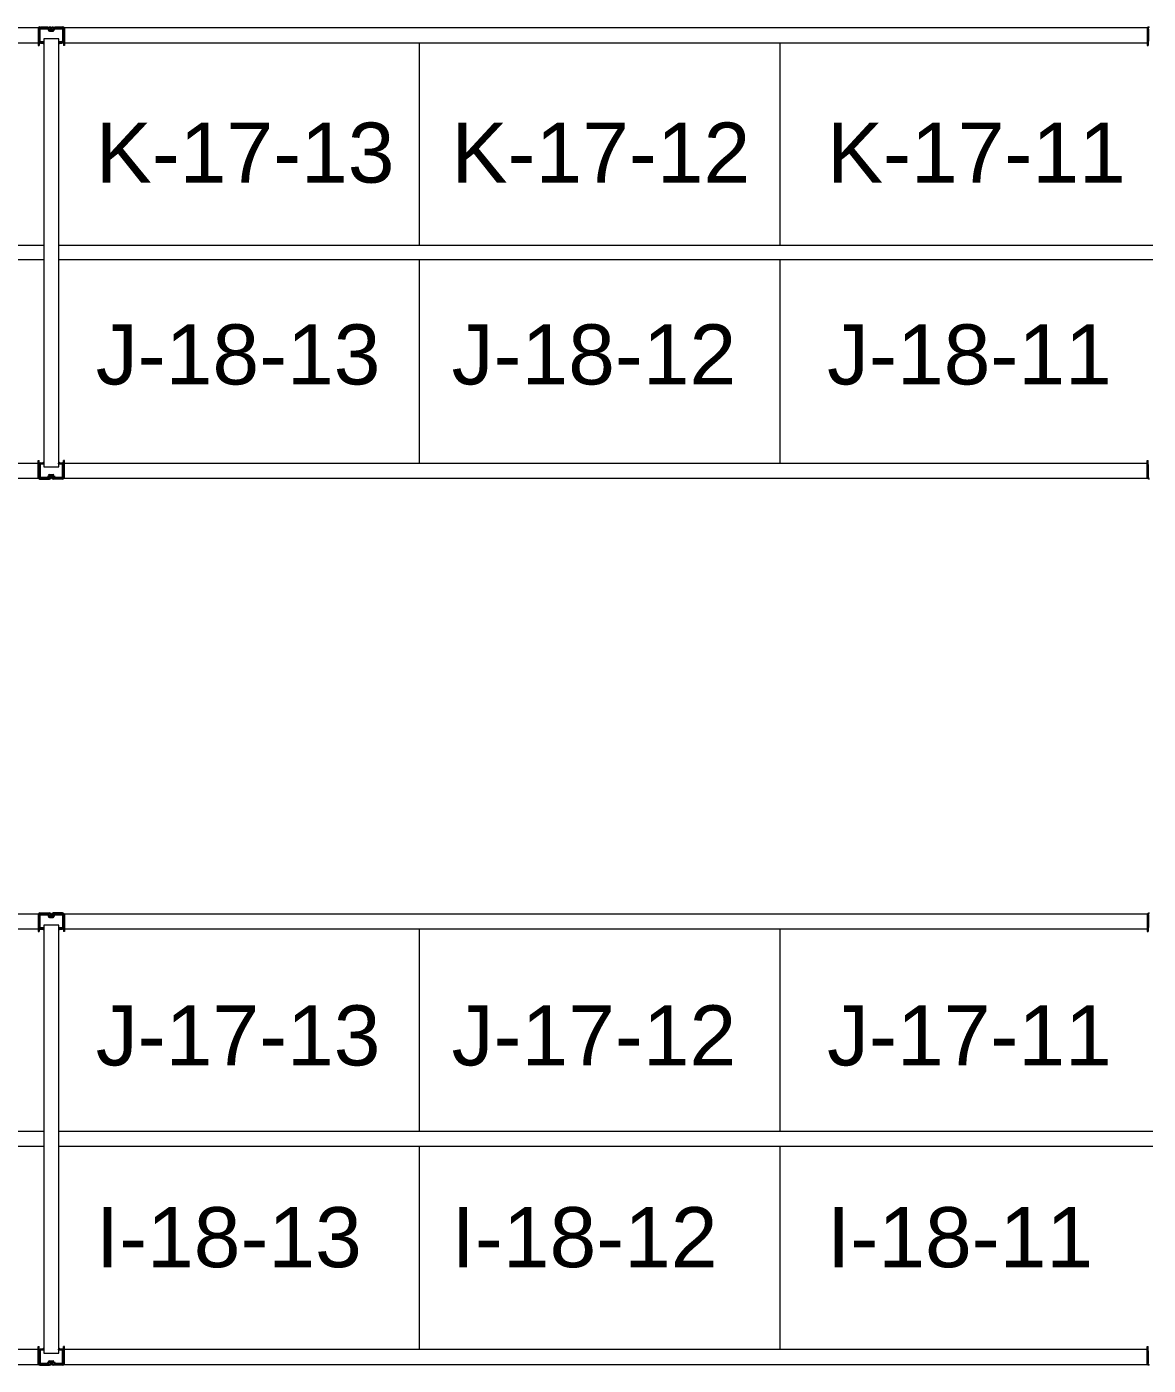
# Model space of a CAD drawing. Header units: inches. Extents: x 2743 to 10591, y -1604 to 5792.
# Drawn here: x 3416.1 to 3565.3, y 4339.9 to 4518.1 of the extents above; entities that cross this region are included whole.
import ezdxf

# ---------------------------------------------------------------- set-up
doc = ezdxf.new("R2010")
doc.units = ezdxf.units.IN
doc.header["$LTSCALE"] = 0.1875
doc.header["$MEASUREMENT"] = 0
for name, color, linetype, lineweight in [('22 Dimension', 7, 'Continuous', 5), ('32 Echelle', 160, 'Continuous', 15), ('33 Poutre', 30, 'Continuous', 15)]:
    doc.layers.add(name, color=color, linetype=linetype, lineweight=lineweight)
doc.styles.add('arial', font='')
doc.styles.get('arial').set_extended_font_data('Arial')

msp = doc.modelspace()

# ---------------------------------------------------------------- hatches: boundary and pattern name
at = {"layer": '32 Echelle'}
for points in [[(3418.33382, 4515.81503), (3418.33382, 4516.00253), (3418.14632, 4516.00253)], [(3418.33382, 4515.81503), (3418.33382, 4516.00253), (3418.14632, 4516.00253)], [(3420.33382, 4515.81503), (3420.33382, 4516.00253), (3420.52132, 4516.00253)], [(3420.33382, 4515.81503), (3420.33382, 4516.00253), (3420.52132, 4516.00253)], [(3418.33382, 4460.19003), (3418.33382, 4460.00253), (3418.14632, 4460.00253)], [(3418.33382, 4460.19003), (3418.33382, 4460.00253), (3418.14632, 4460.00253)], [(3420.33382, 4460.19003), (3420.33382, 4460.00253), (3420.52132, 4460.00253)], [(3420.33382, 4460.19003), (3420.33382, 4460.00253), (3420.52132, 4460.00253)], [(3418.33382, 4397.81503), (3418.33382, 4398.00253), (3418.14632, 4398.00253)], [(3418.33382, 4397.81503), (3418.33382, 4398.00253), (3418.14632, 4398.00253)], [(3420.33382, 4397.81503), (3420.33382, 4398.00253), (3420.52132, 4398.00253)], [(3420.33382, 4397.81503), (3420.33382, 4398.00253), (3420.52132, 4398.00253)], [(3418.33382, 4342.19003), (3418.33382, 4342.00253), (3418.14632, 4342.00253)], [(3418.33382, 4342.19003), (3418.33382, 4342.00253), (3418.14632, 4342.00253)], [(3420.33382, 4342.19003), (3420.33382, 4342.00253), (3420.52132, 4342.00253)], [(3420.33382, 4342.19003), (3420.33382, 4342.00253), (3420.52132, 4342.00253)]]:
    msp.add_hatch(color=256, dxfattribs=at).paths.add_polyline_path(points)

# ---------------------------------------------------------------- linework, layer by layer
at = {"layer": '22 Dimension'}
for p, q in [((3468.33382, 4489.00253), (3468.33382, 4516.00253)), ((3516.33382, 4489.00253), (3516.33382, 4516.00253)), ((3418.33382, 4489.00253), (3272.70882, 4489.00253)), ((3565.95882, 4489.00253), (3420.33382, 4489.00253)), ((3418.33382, 4487.08616), (3272.70882, 4487.08616)), ((3565.95882, 4487.08616), (3420.33382, 4487.08616)), ((3468.33382, 4460.00253), (3468.33382, 4487.08616)), ((3516.33382, 4460.00253), (3516.33382, 4487.08616)), ((3468.33382, 4371.00253), (3468.33382, 4398.00253)), ((3516.33382, 4371.00253), (3516.33382, 4398.00253)), ((3418.33382, 4371.00253), (3272.70882, 4371.00253)), ((3565.95882, 4371.00253), (3420.33382, 4371.00253)), ((3418.33382, 4369.00253), (3272.70882, 4369.00253)), ((3565.95882, 4369.00253), (3420.33382, 4369.00253)), ((3468.33382, 4342.00253), (3468.33382, 4369.00253)), ((3516.33382, 4342.00253), (3516.33382, 4369.00253))]:
    msp.add_line(p, q, dxfattribs=at)
at = {"layer": '32 Echelle', "linetype": 'Continuous', "lineweight": 25}
for p, q in [((3417.70886, 4517.81878), (3417.70886, 4516.18628)), ((3417.70886, 4517.81878), (3417.70886, 4516.18628)), ((3417.79886, 4516.18628), (3417.79886, 4517.81878)), ((3417.79886, 4516.18628), (3417.79886, 4517.81878)), ((3418.82145, 4518.00253), (3417.89261, 4518.00253)), ((3418.82145, 4518.00253), (3417.89261, 4518.00253)), ((3417.89261, 4517.91253), (3418.82145, 4517.91253)), ((3417.89261, 4517.91253), (3418.82145, 4517.91253)), ((3418.9111, 4517.84619), (3418.95501, 4517.70256)), ((3418.9111, 4517.84619), (3418.95501, 4517.70256)), ((3419.04108, 4517.72887), (3418.99717, 4517.8725)), ((3419.04108, 4517.72887), (3418.99717, 4517.8725)), ((3419.5369, 4517.66253), (3419.13073, 4517.66253)), ((3419.5369, 4517.66253), (3419.13073, 4517.66253)), ((3419.13073, 4517.57253), (3419.5369, 4517.57253)), ((3419.13073, 4517.57253), (3419.5369, 4517.57253)), ((3419.67047, 4517.8725), (3419.62655, 4517.72887)), ((3419.67047, 4517.8725), (3419.62655, 4517.72887)), ((3419.71262, 4517.70256), (3419.75653, 4517.84619)), ((3419.71262, 4517.70256), (3419.75653, 4517.84619)), ((3420.77502, 4518.00253), (3419.84619, 4518.00253)), ((3420.77502, 4518.00253), (3419.84619, 4518.00253)), ((3419.84619, 4517.91253), (3420.77502, 4517.91253)), ((3419.84619, 4517.91253), (3420.77502, 4517.91253)), ((3420.86877, 4517.81878), (3420.86877, 4516.18628)), ((3420.86877, 4517.81878), (3420.86877, 4516.18628)), ((3420.95877, 4516.18628), (3420.95877, 4517.81878)), ((3420.95877, 4516.18628), (3420.95877, 4517.81878)), ((3565.33386, 4517.81878), (3565.33386, 4516.18628)), ((3565.33386, 4517.81878), (3565.33386, 4516.18628)), ((3418.30886, 4516.09253), (3417.89261, 4516.09253)), ((3418.30886, 4516.09253), (3417.89261, 4516.09253)), ((3417.89261, 4516.00253), (3418.30886, 4516.00253)), ((3417.89261, 4516.00253), (3418.30886, 4516.00253)), ((3418.30886, 4516.00253), (3418.30886, 4516.09253)), ((3418.30886, 4516.00253), (3418.30886, 4516.09253)), ((3420.77502, 4516.09253), (3420.35877, 4516.09253)), ((3420.35877, 4516.09253), (3420.35877, 4516.00253)), ((3420.77502, 4516.09253), (3420.35877, 4516.09253)), ((3420.35877, 4516.09253), (3420.35877, 4516.00253)), ((3420.35877, 4516.00253), (3420.77502, 4516.00253)), ((3420.35877, 4516.00253), (3420.77502, 4516.00253)), ((3417.70886, 4458.18628), (3417.70886, 4459.81878)), ((3417.70886, 4458.18628), (3417.70886, 4459.81878)), ((3417.79886, 4459.81878), (3417.79886, 4458.18628)), ((3417.79886, 4459.81878), (3417.79886, 4458.18628)), ((3417.89261, 4460.00253), (3418.30886, 4460.00253)), ((3417.89261, 4460.00253), (3418.30886, 4460.00253)), ((3418.30886, 4459.91253), (3417.89261, 4459.91253)), ((3418.30886, 4459.91253), (3417.89261, 4459.91253)), ((3418.30886, 4460.00253), (3418.30886, 4459.91253)), ((3418.30886, 4460.00253), (3418.30886, 4459.91253)), ((3420.35877, 4460.00253), (3420.77502, 4460.00253)), ((3420.35877, 4459.91253), (3420.35877, 4460.00253)), ((3420.35877, 4460.00253), (3420.77502, 4460.00253)), ((3420.35877, 4459.91253), (3420.35877, 4460.00253)), ((3420.77502, 4459.91253), (3420.35877, 4459.91253)), ((3420.77502, 4459.91253), (3420.35877, 4459.91253)), ((3420.86877, 4458.18628), (3420.86877, 4459.81878)), ((3420.86877, 4458.18628), (3420.86877, 4459.81878)), ((3420.95877, 4459.81878), (3420.95877, 4458.18628)), ((3420.95877, 4459.81878), (3420.95877, 4458.18628)), ((3565.33386, 4458.18628), (3565.33386, 4459.81878)), ((3565.33386, 4458.18628), (3565.33386, 4459.81878)), ((3417.89261, 4458.09253), (3418.82145, 4458.09253)), ((3417.89261, 4458.09253), (3418.82145, 4458.09253)), ((3418.82145, 4458.00253), (3417.89261, 4458.00253)), ((3418.82145, 4458.00253), (3417.89261, 4458.00253)), ((3418.9111, 4458.15887), (3418.95501, 4458.3025)), ((3418.9111, 4458.15887), (3418.95501, 4458.3025)), ((3419.04108, 4458.27619), (3418.99717, 4458.13256)), ((3419.04108, 4458.27619), (3418.99717, 4458.13256)), ((3419.13073, 4458.43253), (3419.5369, 4458.43253)), ((3419.13073, 4458.43253), (3419.5369, 4458.43253)), ((3419.5369, 4458.34253), (3419.13073, 4458.34253)), ((3419.5369, 4458.34253), (3419.13073, 4458.34253)), ((3419.67047, 4458.13256), (3419.62655, 4458.27619)), ((3419.67047, 4458.13256), (3419.62655, 4458.27619)), ((3419.71262, 4458.3025), (3419.75653, 4458.15887)), ((3419.71262, 4458.3025), (3419.75653, 4458.15887)), ((3419.84619, 4458.09253), (3420.77502, 4458.09253)), ((3419.84619, 4458.09253), (3420.77502, 4458.09253)), ((3420.77502, 4458.00253), (3419.84619, 4458.00253)), ((3420.77502, 4458.00253), (3419.84619, 4458.00253)), ((3417.70886, 4399.81878), (3417.70886, 4398.18628)), ((3417.70886, 4399.81878), (3417.70886, 4398.18628)), ((3417.79886, 4398.18628), (3417.79886, 4399.81878)), ((3417.79886, 4398.18628), (3417.79886, 4399.81878)), ((3418.82145, 4400.00253), (3417.89261, 4400.00253)), ((3418.82145, 4400.00253), (3417.89261, 4400.00253)), ((3417.89261, 4399.91253), (3418.82145, 4399.91253)), ((3417.89261, 4399.91253), (3418.82145, 4399.91253)), ((3418.9111, 4399.84619), (3418.95501, 4399.70256)), ((3418.9111, 4399.84619), (3418.95501, 4399.70256)), ((3419.04108, 4399.72887), (3418.99717, 4399.8725)), ((3419.04108, 4399.72887), (3418.99717, 4399.8725)), ((3419.5369, 4399.66253), (3419.13073, 4399.66253)), ((3419.5369, 4399.66253), (3419.13073, 4399.66253)), ((3419.13073, 4399.57253), (3419.5369, 4399.57253)), ((3419.13073, 4399.57253), (3419.5369, 4399.57253)), ((3419.67047, 4399.8725), (3419.62655, 4399.72887)), ((3419.67047, 4399.8725), (3419.62655, 4399.72887)), ((3419.71262, 4399.70256), (3419.75653, 4399.84619)), ((3419.71262, 4399.70256), (3419.75653, 4399.84619)), ((3420.77502, 4400.00253), (3419.84619, 4400.00253)), ((3420.77502, 4400.00253), (3419.84619, 4400.00253)), ((3419.84619, 4399.91253), (3420.77502, 4399.91253)), ((3419.84619, 4399.91253), (3420.77502, 4399.91253)), ((3420.86877, 4399.81878), (3420.86877, 4398.18628)), ((3420.86877, 4399.81878), (3420.86877, 4398.18628)), ((3420.95877, 4398.18628), (3420.95877, 4399.81878)), ((3420.95877, 4398.18628), (3420.95877, 4399.81878)), ((3565.33386, 4399.81878), (3565.33386, 4398.18628)), ((3565.33386, 4399.81878), (3565.33386, 4398.18628)), ((3418.30886, 4398.09253), (3417.89261, 4398.09253)), ((3418.30886, 4398.09253), (3417.89261, 4398.09253)), ((3417.89261, 4398.00253), (3418.30886, 4398.00253)), ((3417.89261, 4398.00253), (3418.30886, 4398.00253)), ((3418.30886, 4398.00253), (3418.30886, 4398.09253)), ((3418.30886, 4398.00253), (3418.30886, 4398.09253)), ((3420.77502, 4398.09253), (3420.35877, 4398.09253)), ((3420.35877, 4398.09253), (3420.35877, 4398.00253)), ((3420.77502, 4398.09253), (3420.35877, 4398.09253)), ((3420.35877, 4398.09253), (3420.35877, 4398.00253)), ((3420.35877, 4398.00253), (3420.77502, 4398.00253)), ((3420.35877, 4398.00253), (3420.77502, 4398.00253)), ((3417.89261, 4342.00253), (3418.30886, 4342.00253)), ((3417.89261, 4342.00253), (3418.30886, 4342.00253)), ((3418.30886, 4341.91253), (3417.89261, 4341.91253)), ((3418.30886, 4341.91253), (3417.89261, 4341.91253)), ((3418.30886, 4342.00253), (3418.30886, 4341.91253)), ((3418.30886, 4342.00253), (3418.30886, 4341.91253)), ((3420.35877, 4342.00253), (3420.77502, 4342.00253)), ((3420.35877, 4341.91253), (3420.35877, 4342.00253)), ((3420.35877, 4342.00253), (3420.77502, 4342.00253)), ((3420.35877, 4341.91253), (3420.35877, 4342.00253)), ((3420.77502, 4341.91253), (3420.35877, 4341.91253)), ((3420.77502, 4341.91253), (3420.35877, 4341.91253)), ((3417.70886, 4340.18628), (3417.70886, 4341.81878)), ((3417.70886, 4340.18628), (3417.70886, 4341.81878)), ((3417.79886, 4341.81878), (3417.79886, 4340.18628)), ((3417.79886, 4341.81878), (3417.79886, 4340.18628)), ((3418.9111, 4340.15887), (3418.95501, 4340.3025)), ((3418.9111, 4340.15887), (3418.95501, 4340.3025)), ((3419.04108, 4340.27619), (3418.99717, 4340.13256)), ((3419.04108, 4340.27619), (3418.99717, 4340.13256)), ((3419.13073, 4340.43253), (3419.5369, 4340.43253)), ((3419.13073, 4340.43253), (3419.5369, 4340.43253)), ((3419.5369, 4340.34253), (3419.13073, 4340.34253)), ((3419.5369, 4340.34253), (3419.13073, 4340.34253)), ((3419.67047, 4340.13256), (3419.62655, 4340.27619)), ((3419.67047, 4340.13256), (3419.62655, 4340.27619)), ((3419.71262, 4340.3025), (3419.75653, 4340.15887)), ((3419.71262, 4340.3025), (3419.75653, 4340.15887)), ((3420.86877, 4340.18628), (3420.86877, 4341.81878)), ((3420.86877, 4340.18628), (3420.86877, 4341.81878)), ((3420.95877, 4341.81878), (3420.95877, 4340.18628)), ((3420.95877, 4341.81878), (3420.95877, 4340.18628)), ((3565.33386, 4340.18628), (3565.33386, 4341.81878)), ((3565.33386, 4340.18628), (3565.33386, 4341.81878)), ((3417.89261, 4340.09253), (3418.82145, 4340.09253)), ((3417.89261, 4340.09253), (3418.82145, 4340.09253)), ((3418.82145, 4340.00253), (3417.89261, 4340.00253)), ((3418.82145, 4340.00253), (3417.89261, 4340.00253)), ((3419.84619, 4340.09253), (3420.77502, 4340.09253)), ((3419.84619, 4340.09253), (3420.77502, 4340.09253)), ((3420.77502, 4340.00253), (3419.84619, 4340.00253)), ((3420.77502, 4340.00253), (3419.84619, 4340.00253))]:
    msp.add_line(p, q, dxfattribs=at)
at = {"layer": '32 Echelle'}
for p, q in [((3418.33382, 4516.00253), (3418.14632, 4516.00253)), ((3418.33382, 4515.81503), (3418.14632, 4516.00253)), ((3418.33382, 4516.00253), (3418.14632, 4516.00253)), ((3418.33382, 4515.81503), (3418.14632, 4516.00253)), ((3420.33382, 4516.50253), (3418.33382, 4516.50253)), ((3418.33382, 4516.50253), (3418.33382, 4459.50253)), ((3420.33382, 4516.50253), (3418.33382, 4516.50253)), ((3418.33382, 4516.50253), (3418.33382, 4459.50253)), ((3418.33382, 4515.81503), (3418.33382, 4516.00253)), ((3418.33382, 4515.81503), (3418.33382, 4516.00253)), ((3420.33382, 4459.50253), (3420.33382, 4516.50253)), ((3420.33382, 4459.50253), (3420.33382, 4516.50253)), ((3420.33382, 4516.00253), (3420.52132, 4516.00253)), ((3420.33382, 4515.81503), (3420.33382, 4516.00253)), ((3420.33382, 4515.81503), (3420.52132, 4516.00253)), ((3420.33382, 4516.00253), (3420.52132, 4516.00253)), ((3420.33382, 4515.81503), (3420.33382, 4516.00253)), ((3420.33382, 4515.81503), (3420.52132, 4516.00253)), ((3418.33382, 4460.19003), (3418.14632, 4460.00253)), ((3418.33382, 4460.19003), (3418.14632, 4460.00253)), ((3418.33382, 4460.00253), (3418.14632, 4460.00253)), ((3418.33382, 4460.00253), (3418.14632, 4460.00253)), ((3418.33382, 4460.19003), (3418.33382, 4460.00253)), ((3418.33382, 4460.19003), (3418.33382, 4460.00253)), ((3420.33382, 4460.19003), (3420.33382, 4460.00253)), ((3420.33382, 4460.19003), (3420.52132, 4460.00253)), ((3420.33382, 4460.19003), (3420.33382, 4460.00253)), ((3420.33382, 4460.19003), (3420.52132, 4460.00253)), ((3420.33382, 4460.00253), (3420.52132, 4460.00253)), ((3420.33382, 4460.00253), (3420.52132, 4460.00253)), ((3418.33382, 4459.50253), (3420.33382, 4459.50253)), ((3418.33382, 4459.50253), (3420.33382, 4459.50253)), ((3418.33382, 4398.00253), (3418.14632, 4398.00253)), ((3418.33382, 4397.81503), (3418.14632, 4398.00253)), ((3418.33382, 4398.00253), (3418.14632, 4398.00253)), ((3418.33382, 4397.81503), (3418.14632, 4398.00253)), ((3420.33382, 4398.50253), (3418.33382, 4398.50253)), ((3418.33382, 4398.50253), (3418.33382, 4341.50253)), ((3420.33382, 4398.50253), (3418.33382, 4398.50253)), ((3418.33382, 4398.50253), (3418.33382, 4341.50253)), ((3418.33382, 4397.81503), (3418.33382, 4398.00253)), ((3418.33382, 4397.81503), (3418.33382, 4398.00253)), ((3420.33382, 4341.50253), (3420.33382, 4398.50253)), ((3420.33382, 4341.50253), (3420.33382, 4398.50253)), ((3420.33382, 4398.00253), (3420.52132, 4398.00253)), ((3420.33382, 4397.81503), (3420.33382, 4398.00253)), ((3420.33382, 4397.81503), (3420.52132, 4398.00253)), ((3420.33382, 4398.00253), (3420.52132, 4398.00253)), ((3420.33382, 4397.81503), (3420.33382, 4398.00253)), ((3420.33382, 4397.81503), (3420.52132, 4398.00253)), ((3418.33382, 4342.19003), (3418.14632, 4342.00253)), ((3418.33382, 4342.19003), (3418.14632, 4342.00253)), ((3418.33382, 4342.00253), (3418.14632, 4342.00253)), ((3418.33382, 4342.00253), (3418.14632, 4342.00253)), ((3418.33382, 4342.19003), (3418.33382, 4342.00253)), ((3418.33382, 4342.19003), (3418.33382, 4342.00253)), ((3420.33382, 4342.19003), (3420.33382, 4342.00253)), ((3420.33382, 4342.19003), (3420.52132, 4342.00253)), ((3420.33382, 4342.19003), (3420.33382, 4342.00253)), ((3420.33382, 4342.19003), (3420.52132, 4342.00253)), ((3420.33382, 4342.00253), (3420.52132, 4342.00253)), ((3420.33382, 4342.00253), (3420.52132, 4342.00253)), ((3418.33382, 4341.50253), (3420.33382, 4341.50253)), ((3418.33382, 4341.50253), (3420.33382, 4341.50253))]:
    msp.add_line(p, q, dxfattribs=at)
at = {"layer": '32 Echelle', "linetype": 'Continuous', "lineweight": 25}
for centre, radius, start, end in [((3417.89261, 4517.81878), 0.18375, 90, 180), ((3417.89261, 4517.81878), 0.18375, 90, 180), ((3417.89261, 4517.81878), 0.09375, 90, 180), ((3417.89261, 4517.81878), 0.09375, 90, 180), ((3418.82145, 4517.81878), 0.18375, 17, 90), ((3418.82145, 4517.81878), 0.18375, 17, 90), ((3418.82145, 4517.81878), 0.09375, 17, 90), ((3418.82145, 4517.81878), 0.09375, 17, 90), ((3419.13073, 4517.75628), 0.18375, 197, 270), ((3419.13073, 4517.75628), 0.18375, 197, 270), ((3419.13073, 4517.75628), 0.09375, 197, 270), ((3419.13073, 4517.75628), 0.09375, 197, 270), ((3419.5369, 4517.75628), 0.09375, 270, 343), ((3419.5369, 4517.75628), 0.09375, 270, 343), ((3419.5369, 4517.75628), 0.18375, 270, 343), ((3419.5369, 4517.75628), 0.18375, 270, 343), ((3419.84619, 4517.81878), 0.18375, 90, 163), ((3419.84619, 4517.81878), 0.18375, 90, 163), ((3419.84619, 4517.81878), 0.09375, 90, 163), ((3419.84619, 4517.81878), 0.09375, 90, 163), ((3420.77502, 4517.81878), 0.18375, 0, 90), ((3420.77502, 4517.81878), 0.18375, 0, 90), ((3420.77502, 4517.81878), 0.09375, 0, 90), ((3420.77502, 4517.81878), 0.09375, 0, 90), ((3417.89261, 4516.18628), 0.18375, 180, 270), ((3417.89261, 4516.18628), 0.18375, 180, 270), ((3417.89261, 4516.18628), 0.09375, 180, 270), ((3417.89261, 4516.18628), 0.09375, 180, 270), ((3420.77502, 4516.18628), 0.09375, 270, 0), ((3420.77502, 4516.18628), 0.18375, 270, 0), ((3420.77502, 4516.18628), 0.09375, 270, 0), ((3420.77502, 4516.18628), 0.18375, 270, 0), ((3417.89261, 4459.81878), 0.18375, 90, 180), ((3417.89261, 4459.81878), 0.18375, 90, 180), ((3417.89261, 4459.81878), 0.09375, 90, 180), ((3417.89261, 4459.81878), 0.09375, 90, 180), ((3420.77502, 4459.81878), 0.18375, 0, 90), ((3420.77502, 4459.81878), 0.18375, 0, 90), ((3420.77502, 4459.81878), 0.09375, 0, 90), ((3420.77502, 4459.81878), 0.09375, 0, 90), ((3417.89261, 4458.18628), 0.18375, 180, 270), ((3417.89261, 4458.18628), 0.18375, 180, 270), ((3417.89261, 4458.18628), 0.09375, 180, 270), ((3417.89261, 4458.18628), 0.09375, 180, 270), ((3418.82145, 4458.18628), 0.09375, 270, 343), ((3418.82145, 4458.18628), 0.09375, 270, 343), ((3418.82145, 4458.18628), 0.18375, 270, 343), ((3418.82145, 4458.18628), 0.18375, 270, 343), ((3419.13073, 4458.24878), 0.18375, 90, 163), ((3419.13073, 4458.24878), 0.18375, 90, 163), ((3419.13073, 4458.24878), 0.09375, 90, 163), ((3419.13073, 4458.24878), 0.09375, 90, 163), ((3419.5369, 4458.24878), 0.18375, 17, 90), ((3419.5369, 4458.24878), 0.18375, 17, 90), ((3419.5369, 4458.24878), 0.09375, 17, 90), ((3419.5369, 4458.24878), 0.09375, 17, 90), ((3419.84619, 4458.18628), 0.18375, 197, 270), ((3419.84619, 4458.18628), 0.18375, 197, 270), ((3419.84619, 4458.18628), 0.09375, 197, 270), ((3419.84619, 4458.18628), 0.09375, 197, 270), ((3420.77502, 4458.18628), 0.09375, 270, 0), ((3420.77502, 4458.18628), 0.18375, 270, 0), ((3420.77502, 4458.18628), 0.09375, 270, 0), ((3420.77502, 4458.18628), 0.18375, 270, 0), ((3417.89261, 4399.81878), 0.18375, 90, 180), ((3417.89261, 4399.81878), 0.18375, 90, 180), ((3417.89261, 4399.81878), 0.09375, 90, 180), ((3417.89261, 4399.81878), 0.09375, 90, 180), ((3418.82145, 4399.81878), 0.18375, 17, 90), ((3418.82145, 4399.81878), 0.18375, 17, 90), ((3418.82145, 4399.81878), 0.09375, 17, 90), ((3418.82145, 4399.81878), 0.09375, 17, 90), ((3419.13073, 4399.75628), 0.18375, 197, 270), ((3419.13073, 4399.75628), 0.18375, 197, 270), ((3419.13073, 4399.75628), 0.09375, 197, 270), ((3419.13073, 4399.75628), 0.09375, 197, 270), ((3419.5369, 4399.75628), 0.09375, 270, 343), ((3419.5369, 4399.75628), 0.09375, 270, 343), ((3419.5369, 4399.75628), 0.18375, 270, 343), ((3419.5369, 4399.75628), 0.18375, 270, 343), ((3419.84619, 4399.81878), 0.18375, 90, 163), ((3419.84619, 4399.81878), 0.18375, 90, 163), ((3419.84619, 4399.81878), 0.09375, 90, 163), ((3419.84619, 4399.81878), 0.09375, 90, 163), ((3420.77502, 4399.81878), 0.18375, 0, 90), ((3420.77502, 4399.81878), 0.18375, 0, 90), ((3420.77502, 4399.81878), 0.09375, 0, 90), ((3420.77502, 4399.81878), 0.09375, 0, 90), ((3417.89261, 4398.18628), 0.18375, 180, 270), ((3417.89261, 4398.18628), 0.18375, 180, 270), ((3417.89261, 4398.18628), 0.09375, 180, 270), ((3417.89261, 4398.18628), 0.09375, 180, 270), ((3420.77502, 4398.18628), 0.09375, 270, 0), ((3420.77502, 4398.18628), 0.18375, 270, 0), ((3420.77502, 4398.18628), 0.09375, 270, 0), ((3420.77502, 4398.18628), 0.18375, 270, 0), ((3417.89261, 4341.81878), 0.18375, 90, 180), ((3417.89261, 4341.81878), 0.18375, 90, 180), ((3417.89261, 4341.81878), 0.09375, 90, 180), ((3417.89261, 4341.81878), 0.09375, 90, 180), ((3420.77502, 4341.81878), 0.18375, 0, 90), ((3420.77502, 4341.81878), 0.18375, 0, 90), ((3420.77502, 4341.81878), 0.09375, 0, 90), ((3420.77502, 4341.81878), 0.09375, 0, 90), ((3417.89261, 4340.18628), 0.18375, 180, 270), ((3417.89261, 4340.18628), 0.18375, 180, 270), ((3417.89261, 4340.18628), 0.09375, 180, 270), ((3417.89261, 4340.18628), 0.09375, 180, 270), ((3418.82145, 4340.18628), 0.09375, 270, 343), ((3418.82145, 4340.18628), 0.09375, 270, 343), ((3418.82145, 4340.18628), 0.18375, 270, 343), ((3418.82145, 4340.18628), 0.18375, 270, 343), ((3419.13073, 4340.24878), 0.18375, 90, 163), ((3419.13073, 4340.24878), 0.18375, 90, 163), ((3419.13073, 4340.24878), 0.09375, 90, 163), ((3419.13073, 4340.24878), 0.09375, 90, 163), ((3419.5369, 4340.24878), 0.18375, 17, 90), ((3419.5369, 4340.24878), 0.18375, 17, 90), ((3419.5369, 4340.24878), 0.09375, 17, 90), ((3419.5369, 4340.24878), 0.09375, 17, 90), ((3419.84619, 4340.18628), 0.18375, 197, 270), ((3419.84619, 4340.18628), 0.18375, 197, 270), ((3419.84619, 4340.18628), 0.09375, 197, 270), ((3419.84619, 4340.18628), 0.09375, 197, 270), ((3420.77502, 4340.18628), 0.09375, 270, 0), ((3420.77502, 4340.18628), 0.18375, 270, 0), ((3420.77502, 4340.18628), 0.09375, 270, 0), ((3420.77502, 4340.18628), 0.18375, 270, 0)]:
    msp.add_arc(centre, radius, start, end, dxfattribs=at)
at = {"layer": '33 Poutre'}
for p, q in [((3273.45882, 4518.00253), (3417.58382, 4518.00253)), ((3417.58382, 4518.00253), (3417.58382, 4516.00253)), ((3417.58382, 4517.87753), (3417.58382, 4515.62153)), ((3417.70282, 4517.87753), (3417.70282, 4515.62153)), ((3419.08982, 4518.00253), (3417.82782, 4518.00253)), ((3419.21482, 4517.66253), (3419.21482, 4517.87753)), ((3419.21482, 4517.66253), (3419.33382, 4517.66253)), ((3419.33382, 4517.66253), (3419.33382, 4517.87753)), ((3419.33382, 4517.66253), (3419.33382, 4517.87753)), ((3419.45282, 4517.66253), (3419.33382, 4517.66253)), ((3419.45282, 4517.66253), (3419.45282, 4517.87753)), ((3419.57782, 4518.00253), (3420.83982, 4518.00253)), ((3420.96482, 4517.87753), (3420.96482, 4515.62153)), ((3421.08382, 4518.00253), (3565.20882, 4518.00253)), ((3421.08382, 4518.00253), (3421.08382, 4516.00253)), ((3421.08382, 4517.87753), (3421.08382, 4515.62153)), ((3565.20882, 4518.00253), (3565.20882, 4516.00253)), ((3565.20882, 4517.87753), (3565.20882, 4515.62153)), ((3565.32782, 4517.87753), (3565.32782, 4515.62153)), ((3273.45882, 4516.00253), (3417.58382, 4516.00253)), ((3417.58382, 4515.62153), (3417.70282, 4515.62153)), ((3421.08382, 4515.62153), (3420.96482, 4515.62153)), ((3421.08382, 4516.00253), (3565.20882, 4516.00253)), ((3565.20882, 4515.62153), (3565.32782, 4515.62153)), ((3273.45882, 4460.00253), (3417.58382, 4460.00253)), ((3417.58382, 4458.12753), (3417.58382, 4460.38353)), ((3417.58382, 4460.38353), (3417.70282, 4460.38353)), ((3417.58382, 4458.00253), (3417.58382, 4460.00253)), ((3417.70282, 4458.12753), (3417.70282, 4460.38353)), ((3421.08382, 4460.38353), (3420.96482, 4460.38353)), ((3420.96482, 4458.12753), (3420.96482, 4460.38353)), ((3421.08382, 4458.12753), (3421.08382, 4460.38353)), ((3421.08382, 4460.00253), (3565.20882, 4460.00253)), ((3421.08382, 4458.00253), (3421.08382, 4460.00253)), ((3565.20882, 4458.12753), (3565.20882, 4460.38353)), ((3565.20882, 4460.38353), (3565.32782, 4460.38353)), ((3565.20882, 4458.00253), (3565.20882, 4460.00253)), ((3565.32782, 4458.12753), (3565.32782, 4460.38353)), ((3273.45882, 4458.00253), (3417.58382, 4458.00253)), ((3419.08982, 4458.00253), (3417.82782, 4458.00253)), ((3417.82782, 4457.88353), (3419.08982, 4457.88353)), ((3419.21482, 4458.34253), (3419.21482, 4458.12753)), ((3419.21482, 4458.34253), (3419.33382, 4458.34253)), ((3419.33382, 4458.34253), (3419.33382, 4458.12753)), ((3419.33382, 4458.34253), (3419.33382, 4458.12753)), ((3419.45282, 4458.34253), (3419.33382, 4458.34253)), ((3419.45282, 4458.34253), (3419.45282, 4458.12753)), ((3419.57782, 4458.00253), (3420.83982, 4458.00253)), ((3420.83982, 4457.88353), (3419.57782, 4457.88353)), ((3421.08382, 4458.00253), (3565.20882, 4458.00253)), ((3273.45882, 4400.00253), (3417.58382, 4400.00253)), ((3417.58382, 4400.00253), (3417.58382, 4398.00253)), ((3417.58382, 4399.87753), (3417.58382, 4397.62153)), ((3417.70282, 4399.87753), (3417.70282, 4397.62153)), ((3417.82782, 4400.12153), (3419.08982, 4400.12153)), ((3419.08982, 4400.00253), (3417.82782, 4400.00253)), ((3419.21482, 4399.66253), (3419.21482, 4399.87753)), ((3419.21482, 4399.66253), (3419.33382, 4399.66253)), ((3419.33382, 4399.66253), (3419.33382, 4399.87753)), ((3419.33382, 4399.66253), (3419.33382, 4399.87753)), ((3419.45282, 4399.66253), (3419.33382, 4399.66253)), ((3419.45282, 4399.66253), (3419.45282, 4399.87753)), ((3420.83982, 4400.12153), (3419.57782, 4400.12153)), ((3419.57782, 4400.00253), (3420.83982, 4400.00253)), ((3420.96482, 4399.87753), (3420.96482, 4397.62153)), ((3421.08382, 4400.00253), (3565.20882, 4400.00253)), ((3421.08382, 4400.00253), (3421.08382, 4398.00253)), ((3421.08382, 4399.87753), (3421.08382, 4397.62153)), ((3565.20882, 4400.00253), (3565.20882, 4398.00253)), ((3565.20882, 4399.87753), (3565.20882, 4397.62153)), ((3565.32782, 4399.87753), (3565.32782, 4397.62153)), ((3273.45882, 4398.00253), (3417.58382, 4398.00253)), ((3417.58382, 4397.62153), (3417.70282, 4397.62153)), ((3421.08382, 4397.62153), (3420.96482, 4397.62153)), ((3421.08382, 4398.00253), (3565.20882, 4398.00253)), ((3565.20882, 4397.62153), (3565.32782, 4397.62153)), ((3273.45882, 4342.00253), (3417.58382, 4342.00253)), ((3417.58382, 4340.12753), (3417.58382, 4342.38353)), ((3417.58382, 4342.38353), (3417.70282, 4342.38353)), ((3417.58382, 4340.00253), (3417.58382, 4342.00253)), ((3417.70282, 4340.12753), (3417.70282, 4342.38353)), ((3421.08382, 4342.38353), (3420.96482, 4342.38353)), ((3420.96482, 4340.12753), (3420.96482, 4342.38353)), ((3421.08382, 4340.12753), (3421.08382, 4342.38353)), ((3421.08382, 4342.00253), (3565.20882, 4342.00253)), ((3421.08382, 4340.00253), (3421.08382, 4342.00253)), ((3565.20882, 4340.12753), (3565.20882, 4342.38353)), ((3565.20882, 4342.38353), (3565.32782, 4342.38353)), ((3565.20882, 4340.00253), (3565.20882, 4342.00253)), ((3565.32782, 4340.12753), (3565.32782, 4342.38353)), ((3419.21482, 4340.34253), (3419.21482, 4340.12753)), ((3419.21482, 4340.34253), (3419.33382, 4340.34253)), ((3419.33382, 4340.34253), (3419.33382, 4340.12753)), ((3419.33382, 4340.34253), (3419.33382, 4340.12753)), ((3419.45282, 4340.34253), (3419.33382, 4340.34253)), ((3419.45282, 4340.34253), (3419.45282, 4340.12753)), ((3273.45882, 4340.00253), (3417.58382, 4340.00253)), ((3419.08982, 4340.00253), (3417.82782, 4340.00253)), ((3417.82782, 4339.88353), (3419.08982, 4339.88353)), ((3419.57782, 4340.00253), (3420.83982, 4340.00253)), ((3420.83982, 4339.88353), (3419.57782, 4339.88353)), ((3421.08382, 4340.00253), (3565.20882, 4340.00253))]:
    msp.add_line(p, q, dxfattribs=at)
for centre, radius, start, end in [((3417.82782, 4517.87753), 0.244, 90, 180), ((3417.82782, 4517.87753), 0.125, 90, 180), ((3419.08982, 4517.87753), 0.244, 0, 90), ((3419.08982, 4517.87753), 0.125, 0, 90), ((3419.57782, 4517.87753), 0.244, 90, 180), ((3419.57782, 4517.87753), 0.125, 90, 180), ((3420.83982, 4517.87753), 0.244, 0, 90), ((3420.83982, 4517.87753), 0.125, 0, 90), ((3565.45282, 4517.87753), 0.244, 90, 180), ((3565.45282, 4517.87753), 0.125, 90, 180), ((3417.82782, 4458.12753), 0.244, 180, 270), ((3417.82782, 4458.12753), 0.125, 180, 270), ((3419.08982, 4458.12753), 0.125, 270, 0), ((3419.08982, 4458.12753), 0.244, 270, 0), ((3419.57782, 4458.12753), 0.244, 180, 270), ((3419.57782, 4458.12753), 0.125, 180, 270), ((3420.83982, 4458.12753), 0.244, 270, 0), ((3420.83982, 4458.12753), 0.125, 270, 0), ((3565.45282, 4458.12753), 0.244, 180, 270), ((3565.45282, 4458.12753), 0.125, 180, 270), ((3417.82782, 4399.87753), 0.244, 90, 180), ((3417.82782, 4399.87753), 0.125, 90, 180), ((3419.08982, 4399.87753), 0.244, 0, 90), ((3419.08982, 4399.87753), 0.125, 0, 90), ((3419.57782, 4399.87753), 0.244, 90, 180), ((3419.57782, 4399.87753), 0.125, 90, 180), ((3420.83982, 4399.87753), 0.244, 0, 90), ((3420.83982, 4399.87753), 0.125, 0, 90), ((3565.45282, 4399.87753), 0.244, 90, 180), ((3565.45282, 4399.87753), 0.125, 90, 180), ((3417.82782, 4340.12753), 0.244, 180, 270), ((3417.82782, 4340.12753), 0.125, 180, 270), ((3419.08982, 4340.12753), 0.125, 270, 0), ((3419.08982, 4340.12753), 0.244, 270, 0), ((3419.57782, 4340.12753), 0.244, 180, 270), ((3419.57782, 4340.12753), 0.125, 180, 270), ((3420.83982, 4340.12753), 0.244, 270, 0), ((3420.83982, 4340.12753), 0.125, 270, 0), ((3565.45282, 4340.12753), 0.244, 180, 270), ((3565.45282, 4340.12753), 0.125, 180, 270)]:
    msp.add_arc(centre, radius, start, end, dxfattribs=at)

# ---------------------------------------------------------------- texts
at = {"layer": '22 Dimension', "char_height": 8, "attachment_point": 1, "style": 'arial'}
for s, insert in [('{\\fArial Unicode MS|b0|i0|c0|p2;\\C8;K-17-13}', (3425.2548, 4505.36192)), ('{\\fArial Unicode MS|b0|i0|c0|p2;\\C8;K-17-12}', (3472.61083, 4505.36192)), ('{\\fArial Unicode MS|b0|i0|c0|p2;\\C8;K-17-11}', (3522.59104, 4505.36192)), ('{\\fArial Unicode MS|b0|i0|c0|p2;\\C8;J-18-13}', (3425.2548, 4478.48938)), ('{\\fArial Unicode MS|b0|i0|c0|p2;\\C8;J-18-12}', (3472.61083, 4478.48938)), ('{\\fArial Unicode MS|b0|i0|c0|p2;\\C8;J-18-11}', (3522.59104, 4478.48938)), ('{\\fArial Unicode MS|b0|i0|c0|p2;\\C8;J-17-13}', (3425.2548, 4387.80636)), ('{\\fArial Unicode MS|b0|i0|c0|p2;\\C8;J-17-12}', (3472.61083, 4387.80636)), ('{\\fArial Unicode MS|b0|i0|c0|p2;\\C8;J-17-11}', (3522.59104, 4387.80636)), ('{\\fArial Unicode MS|b0|i0|c0|p2;\\C8;I-18-13}', (3425.2548, 4360.93382)), ('{\\fArial Unicode MS|b0|i0|c0|p2;\\C8;I-18-12}', (3472.61083, 4360.93382)), ('{\\fArial Unicode MS|b0|i0|c0|p2;\\C8;I-18-11}', (3522.59104, 4360.93382))]:
    msp.add_mtext_dynamic_manual_height_columns(s, width=68.8901007, gutter_width=5, heights=[0], dxfattribs=dict(at, insert=insert))

doc.saveas('drawing.dxf')
